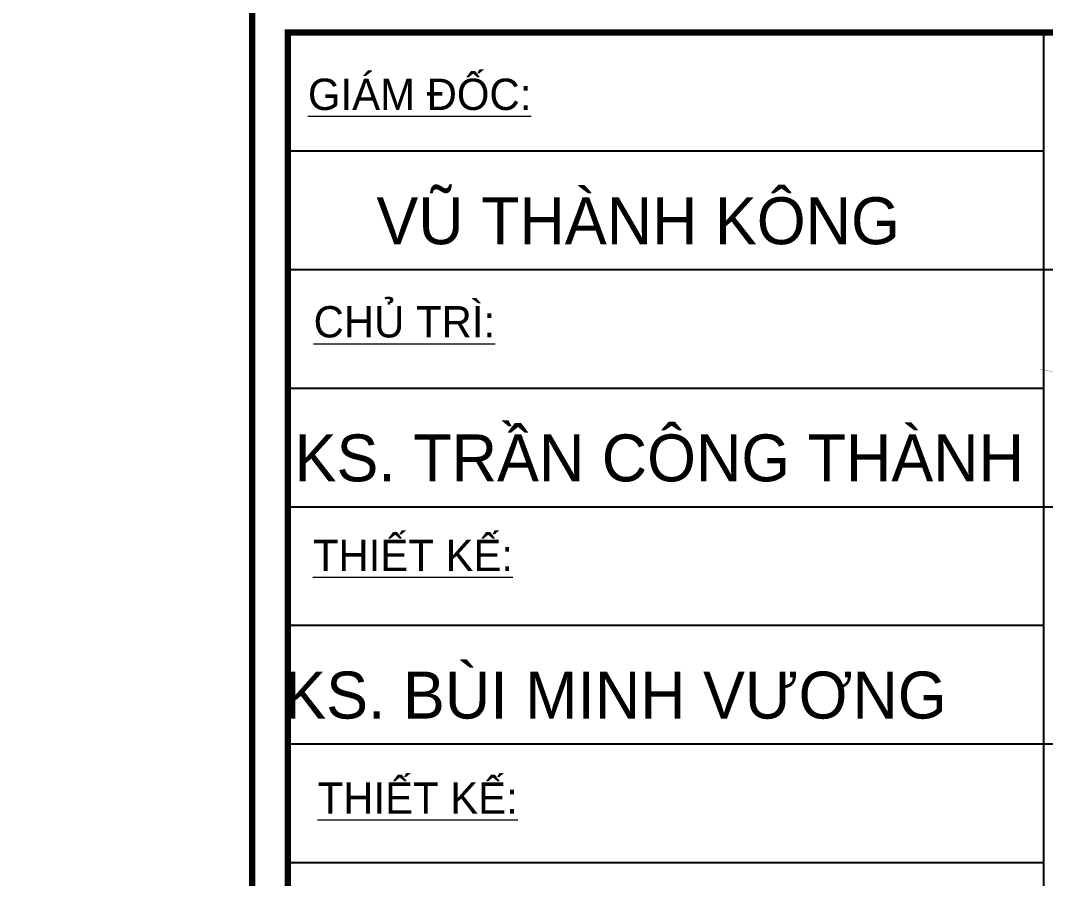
# Model space of a CAD drawing. Extents: x -2098986 to 943, y -1296280 to 73591.
# Drawn here: x -1611456 to -1608864, y -1270628 to -1268458 of the extents above; entities that cross this region are included whole.
import ezdxf
from ezdxf.enums import TextEntityAlignment as Align

# ---------------------------------------------------------------- set-up
doc = ezdxf.new("R2010")
doc.units = 0
doc.header["$LTSCALE"] = 150
doc.layers.get('0').update_dxf_attribs({"lineweight": 18})
for name, color, linetype, lineweight in [('05.Text', 253, 'Continuous', 18), ('11.Khung bo', 32, 'Continuous', 50), ('12.Khung', 36, 'Continuous', 25)]:
    doc.layers.add(name, color=color, linetype=linetype, lineweight=lineweight)
doc.styles.add('VnAvantH', font='')
doc.styles.get('VnAvantH').set_extended_font_data('.VnAvantH')

# ---------------------------------------------------------------- blocks, each defined once
blk = doc.blocks.new('100')
at = {"color": 1, "const_width": 1.07}
blk.add_lwpolyline([(1899383.4, -931260.9), (1899847, -931343.9)], dxfattribs=at)
at = {"layer": '11.Khung bo', "const_width": 26.7}
for points in [[(1860913, -945239.8), (1860913, -916940.1), (1896062.6, -916940.1), (1896062.6, -945239.8)], [(1860913, -945239.8), (1860913, -916940.1), (1896062.6, -916940.1), (1896062.6, -945239.8)], [(1860913, -945239.8), (1860913, -916940.1), (1896062.6, -916940.1), (1896062.6, -945239.8)], [(1896212.6, -936839.9), (1901212.6, -936839.9), (1901212.6, -929840), (1896212.6, -929840)], [(1896212.6, -936839.9), (1901212.6, -936839.9), (1901212.6, -929840), (1896212.6, -929840)], [(1896212.6, -936839.9), (1901212.6, -936839.9), (1901212.6, -929840), (1896212.6, -929840)]]:
    blk.add_lwpolyline(points, close=True, dxfattribs=at)
at = {"layer": '12.Khung'}
for p, q in [((1899398.9, -929840), (1899398.9, -936839.9)), ((1899398.9, -929840), (1899398.9, -936839.9)), ((1899398.9, -929840), (1899398.9, -936839.9)), ((1896212.6, -930340), (1899398.9, -930340)), ((1896212.6, -930340), (1899398.9, -930340)), ((1896212.6, -930340), (1899398.9, -930340)), ((1896212.6, -930839.9), (1901212.6, -930839.9)), ((1896212.6, -930839.9), (1901212.6, -930839.9)), ((1896212.6, -930839.9), (1901212.6, -930839.9)), ((1896212.6, -931339.9), (1899398.9, -931339.9)), ((1896212.6, -931339.9), (1899398.9, -931339.9)), ((1896212.6, -931339.9), (1899398.9, -931339.9)), ((1896212.6, -931839.9), (1901212.6, -931839.9)), ((1896212.6, -931839.9), (1901212.6, -931839.9)), ((1896212.6, -931839.9), (1901212.6, -931839.9)), ((1896212.6, -932339.9), (1899398.9, -932339.9)), ((1896212.6, -932339.9), (1899398.9, -932339.9)), ((1896212.6, -932339.9), (1899398.9, -932339.9)), ((1896212.6, -932839.9), (1901212.6, -932839.9)), ((1896212.6, -932839.9), (1901212.6, -932839.9)), ((1896212.6, -932839.9), (1901212.6, -932839.9)), ((1896212.6, -933339.9), (1899398.9, -933339.9)), ((1896212.6, -933339.9), (1899398.9, -933339.9)), ((1896212.6, -933339.9), (1899398.9, -933339.9))]:
    blk.add_line(p, q, dxfattribs=at)
at = {"layer": '05.Text', "style": 'VnAvantH'}
for s, p in [('%%Ugi¸m ®èc:', (1896298.1, -930167.1)), ('%%Uchñ tr×:', (1896321.9, -931126.2)), ('%%UthiÕt kÕ:', (1896318.8, -932111.3)), ('%%UthiÕt kÕ:', (1896338.7, -933134.4))]:
    blk.add_text(s, height=131.999, dxfattribs=at).set_placement(p)
for s, p in [('vò thµnh k«ng', (1898793.1, -930733.3)), ('ks. trÇn c«ng thµnh', (1899316.2, -931733.2)), ('ks. bïi minh v\xad¬ng', (1898990.3, -932733.2))]:
    blk.add_text(s, height=197.998, dxfattribs=at).set_placement(p, align=Align.RIGHT)

msp = doc.modelspace()

# ---------------------------------------------------------------- block references
at = {"layer": '05.Text', "xscale": 0.6000055114637588, "yscale": 0.6000055114637588, "zscale": 0.6000055114637588}
msp.add_blockref('100', (-2748518.5, -710578.8), dxfattribs=at)

doc.saveas('drawing.dxf')
